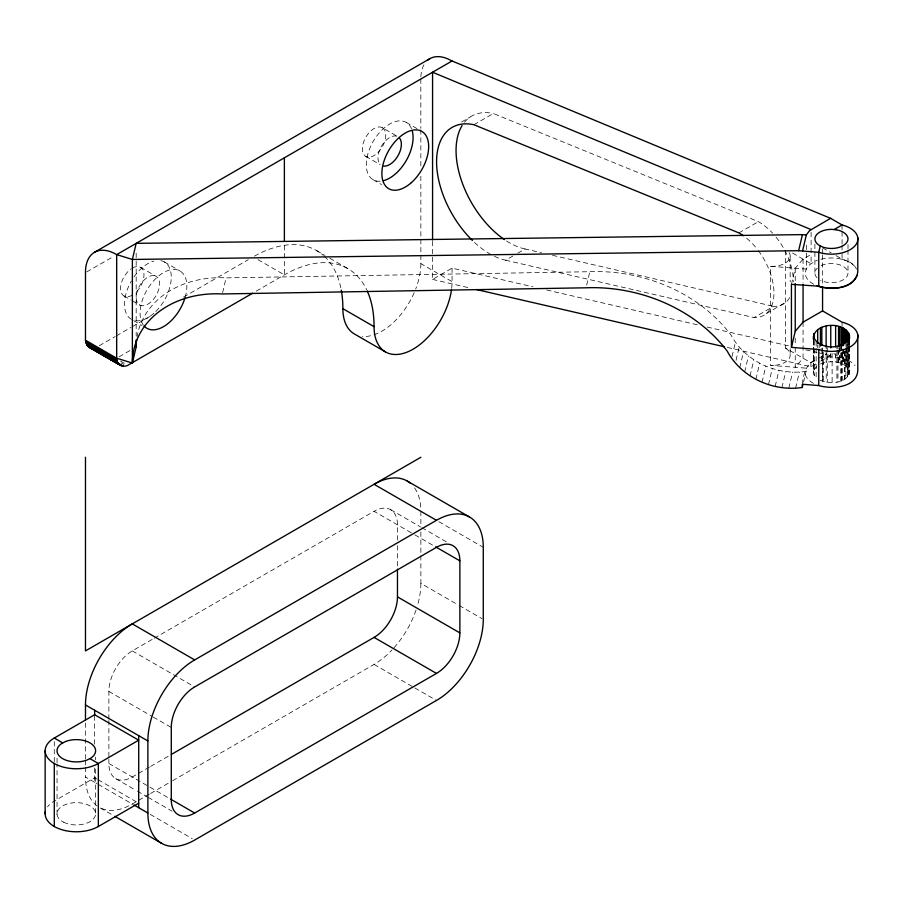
<?xml version="1.0" encoding="UTF-8"?>
<svg xmlns="http://www.w3.org/2000/svg" width="903" height="903" viewBox="0 0 903 903"><rect width="100%" height="100%" fill="white"/><g stroke="black" fill="none" stroke-linecap="round" stroke-linejoin="round"><path stroke-width="0.68" stroke-dasharray="4.51 3.39" d="M54.282 761.85L54.282 738.044M57.047 814.517L57.047 764.096M57.047 762.696L57.047 755.687M94.646 767.956L94.646 782.258L97.027 783.635M94.646 744.151L94.646 714.736M95.571 813.061L95.571 766.85M95.571 759.841L95.571 757.041M820.285 380.31C829.518 384.441 847.116 383.899 849.509 371.776L849.509 346.831M849.509 371.776L848.718 369.09L848.718 346.921M816.143 348.614L816.143 377.714L814.179 375.242L813.389 372.555L813.671 340.984M802.282 384.249C803.467 374.237 806.131 362.238 817.396 359.247M222.623 292.617L226.1 277.864L589.817 271.713A145.88 118.022 13.3 0 1 731.001 335.024C745.212 361.437 776.761 375.761 806.086 371.393L806.086 368.153L770.665 365.365L770.665 266.295A17.947 10.362 0 0 0 789.199 252.547M586.657 285.111L589.817 271.713M732.028 356.606L735.516 341.853M736.069 360.286L739.241 346.876M739.771 367.668L743.575 351.583M744.659 372.002L748.463 355.906M750.043 375.908L753.847 359.812M755.856 379.339L759.66 363.243M762.03 382.251L765.834 366.166M791.434 284.321L795.238 268.225L803.06 259.127L811.594 254.194M768.487 384.622L772.291 368.537M775.158 386.416L778.95 370.32M781.953 387.613L785.745 371.517M788.793 388.188L792.586 372.104M795.599 388.143L799.392 372.059M803.546 382.127L806.086 371.393M813.671 370.083L816.91 366.437M119.117 356.832L131.296 349.766M86.699 271.927L113.53 256.441M461.58 121.995L470.091 117.074M473.894 124.738L493.343 113.496L758.373 221.664A48.796 28.174 60 0 1 772.652 233.2M99.285 345.725L115.155 336.559M116.385 335.848L131.037 327.394M132.256 326.683L151.806 315.407M183.557 297.064L248.291 259.692M256.283 291.105L284.377 274.884A126.849 73.233 -60 0 1 366.663 289.739M432.571 241.338L432.571 279.388L452.064 268.135L532.951 286.815M494.46 256.317A75.186 43.4 60 0 0 505.624 260.211L512.927 255.989M517.78 253.179L525.083 248.968L541.552 252.772M738.914 232.906L758.373 221.664M108.879 719.149L108.879 691.438A33.095 19.11 -60 0 1 132.278 650.905L153.036 638.918M154.255 638.218L374.068 511.312L413.676 534.17M841.731 259.319C847.409 260.414 853.956 263.383 856.541 269.139M505.624 260.211L754.073 317.585L773.532 306.343A48.796 28.174 60 0 0 789.933 297.177M766.286 313.601L785.745 302.358M785.554 250.413L785.554 348.084L810.917 362.735L817.249 359.078M818.445 358.389L826.821 353.558M727.299 347.452L810.917 366.765L819.45 361.843M820.669 361.144L830.41 355.511L830.41 351.481M149.379 767.132L132.278 776.998A33.095 19.11 -60 0 1 108.879 763.486L108.879 759.333M150.598 766.421L168.917 755.845M149.379 794.143L132.278 804.02A66.179 38.208 -60 0 1 99.183 807.293M150.598 793.444L171.356 781.456M172.575 780.756L374.068 664.416A66.179 38.208 -60 0 0 391.981 649.968M820.432 363.999C829.338 360.342 842.567 360.523 848.718 369.09M770.665 266.295L806.345 269.105L806.345 243.133M552.534 255.312L773.532 306.343M546.654 289.976L700.186 325.441M707.038 327.021L790.656 346.334M805.736 349.811L816.707 352.351M818.073 352.667L830.41 355.511M432.571 279.388L469.583 287.933M85.48 767.302L85.48 776.998L94.646 782.258M822.565 247.862L831.087 252.795M835.964 255.605L842.059 259.127L842.059 252.287M792.563 253.054L811.097 263.766L811.097 254.194M833.909 353.491C840.061 359.112 849.892 358.796 855.051 365.602M406.215 122.39L417.017 128.621M382.341 127.707A16.547 9.549 -60 0 1 377.104 153.341A16.547 9.549 -60 0 1 362.769 145.067A16.547 9.549 -60 0 1 382.341 127.707L397.941 136.714A16.547 9.549 -60 0 0 382.545 144.446A16.547 9.549 -60 0 0 379.542 163.657M365.794 156.366L380.197 164.685M373.12 179.708L381.529 184.551M420.866 255.177L420.866 263.631L452.064 281.646A55.151 31.842 -60 0 1 451.658 288.407M316.603 250.594L325.001 255.436M329.798 258.213L347.802 268.609M257.976 259.646L284.377 274.884L284.377 242.444M164.425 261.983L180.024 270.99M140.552 267.311L156.151 276.318A16.547 9.549 -60 0 1 150.903 301.952A16.547 9.549 -60 0 1 136.579 293.678A16.547 9.549 -60 0 1 156.151 276.318M124.004 295.97L131.206 300.123M132.402 300.823L139.604 304.977M133.734 320.689L142.132 325.543M438.869 521.697L483.274 547.331M390.615 509.664L420.617 526.991M421.814 527.679L448.215 542.929M120.494 361.076L125.291 363.853M121.352 363.017L123.745 364.406M414.872 534.858L436.465 547.331M420.866 555.65L420.866 583.361L458.069 604.841M459.266 605.529L482.067 618.69M374.068 664.416L413.676 687.285M414.872 687.973L436.465 700.446M132.278 650.905L194.676 686.935M108.879 691.438L152.076 716.372M153.273 717.072L171.277 727.457M108.879 763.486L171.277 799.516M115.731 778.634L136.127 790.418M137.335 791.107L146.929 796.649M148.126 797.338L172.134 811.199M97.027 779.131L94.646 777.754L54.282 801.063A31.165 17.992 0 0 0 47.52 806.898M98.213 779.82L136.33 801.819M98.213 784.323L132.752 804.268M150.282 814.404L192.271 838.661M100.38 807.993L113.586 815.612M854.87 266.34L851.055 263.078L845.897 260.482L839.745 258.755A26.187 15.114 0 0 0 819.755 259.567M420.821 79.024L420.832 128.35M420.832 129.761L420.843 166.4M420.843 176.254L420.866 253.766M849.509 342.677L849.509 345.443M849.463 342.226L849.441 345.206M849.441 346.594L849.441 371.528M849.204 339.472L849.294 345.397M849.294 346.775L849.204 374.113M849.102 339.641L849.091 345.397M849.102 346.571L849.068 374.485M848.718 342.756L848.718 345.533M848.515 342.508L848.515 345.273M848.515 346.662L848.515 368.83M848.222 339.788L848.222 345.33M848.222 346.718L848.222 375.817M847.996 244.566L847.996 248.675M847.996 250.041L847.996 273.282M847.635 344.156L847.669 376.765M847.432 341.018L847.432 377.036M846.754 344.438L846.754 366.607M846.393 348.355L846.393 366.358M846.167 348.095L846.167 366.11M845.908 342.248L845.908 346.413M845.908 347.79L845.908 378.278M845.027 351.549L845.027 365.41M844.96 351.38L844.96 379.091M844.7 351.549L844.7 379.26M843.741 349.269L843.741 364.519M843.233 349.066L843.233 364.304M842.849 348.829L842.849 364.067M842.465 352.621L842.465 380.332M842.059 224.949L842.059 230.412M842.059 231.778L842.059 244.081M842.059 245.447L842.059 250.921M842.059 322.168L842.059 326.322M842.059 352.655L842.059 358.198A26.424 15.249 0 0 0 821.075 358.141M841.528 344.856L841.528 380.874M841.167 344.946L841.167 380.976M840.885 345.093L840.885 381.122M839.892 347.7L839.892 362.938M839.248 347.553L839.248 362.803M838.56 350.082L838.56 362.554M837.95 345.804L837.95 348.569M837.95 349.958L837.95 381.822M836.9 346.086L836.9 348.851M836.9 350.24L836.9 382.116M835.625 353.683L835.625 362.001M832.126 353.491L832.126 382.59M830.771 353.423L830.771 361.731M827.295 347.678L827.295 382.319M826.211 346.052L826.211 348.818M826.211 350.206L826.211 382.082M826.121 353.874L826.121 362.193M823.152 352.384L823.152 381.484M822.847 352.26L822.847 381.359M822.565 249.262L822.565 253.472M822.565 254.872L822.565 285.687M822.52 348.027L822.52 381.28M821.832 348.084L821.832 363.322M819.168 343.806L819.168 347.96M817.689 344.799L817.689 347.565M816.143 341.684L816.143 347.226M814.901 244.194L814.901 272.909M814.179 340.6L814.179 347.531M814.179 348.908L814.179 375.242M813.829 340.747L813.829 369.835M813.389 339.302L813.389 372.555M811.097 232.319L811.097 252.829M810.917 362.735L810.917 366.765M803.06 259.127L803.06 282.944M803.06 322.168L803.06 358.198L795.238 367.307L795.238 346.515M795.238 268.225L795.238 282.244M795.238 338.207L795.238 345.127M790.17 256.621L790.17 281.736M790.17 348.716L790.17 355.692M452.064 268.135L452.064 281.646M420.866 511.312L420.866 526.551M420.866 532.093L420.866 554.261M397.467 540.062L397.467 524.824A33.095 19.11 -60 0 0 374.068 511.312M397.467 545.604L397.467 566.384M136.172 253.156L136.172 335.735M108.879 720.538L108.879 757.944M85.48 722.953L85.48 758.983M85.48 760.371L85.48 765.913M136.963 337.237A93.46 75.615 13.3 0 1 226.1 277.864M813.761 284.242A26.187 15.114 0 0 1 805.318 272.175L806.616 268.304L809.607 264.748L814.088 261.768A26.187 15.114 0 0 1 817.373 260.346M776.128 237.241A48.796 28.174 60 0 1 793.421 281.747M758.351 250.628A48.796 28.174 60 0 1 773.871 295.755A48.796 28.174 60 0 1 754.073 317.585M746.679 238.268A48.796 28.174 60 0 1 757.527 249.544M525.083 248.968A75.186 43.4 60 0 1 505.612 240.379M464.424 122.289A75.186 43.4 60 0 1 493.343 113.496M490.803 254.432A75.186 43.4 60 0 1 473.341 241.361M821.053 265.663A16.547 9.549 0 0 1 843.695 266.667A16.547 9.549 0 0 1 843.255 279.783A16.547 9.549 0 0 1 820.567 280.291M816.967 277.706A16.547 9.549 0 0 1 817.283 268.157M785.554 348.084A17.947 10.362 0 0 1 788.33 359.665A17.947 10.362 0 0 1 770.665 365.365M813.479 383.346A26.424 15.249 0 0 1 805.047 372.736M420.866 263.631A55.151 31.842 -60 0 1 415.651 289.163M414.172 292.73A55.151 31.842 -60 0 1 362.374 336.401M420.866 76.687A43.694 25.228 60 0 1 424.907 63.3M254.465 256.136A126.849 73.233 -60 0 1 323.297 255.38M324.335 256.305A126.849 73.233 -60 0 1 341.018 288.757M160.869 260.674A33.095 19.11 -60 0 1 171.039 281.093A33.095 19.11 -60 0 1 154.91 312.359M153.928 313.251A33.095 19.11 -60 0 1 132.448 319.865M131.33 319.301A33.095 19.11 -60 0 1 131.33 281.093M133.983 276.928A33.095 19.11 -60 0 1 153.928 261.046M143.216 324.866A33.095 19.11 -60 0 1 161.434 273.914A33.095 19.11 -60 0 1 185.465 296.195M380.152 181.221A33.095 19.11 -60 0 1 373.571 140.744A33.095 19.11 -60 0 1 411.52 128.757M132.278 268.135A16.547 9.549 -60 0 1 143.882 273.18A16.547 9.549 -60 0 1 135.303 292.944M132.278 295.146A16.547 9.549 -60 0 1 120.584 288.971A16.547 9.549 -60 0 1 131.262 268.767M97.095 805.927A66.179 38.208 -60 0 1 85.48 776.998M420.866 583.361A66.179 38.208 -60 0 1 417.31 606.094M416.046 610.044A66.179 38.208 -60 0 1 392.918 648.964M414.601 487.913A66.179 38.208 -60 0 1 420.809 508.513M63.582 822.17A19.302 11.141 0 0 0 95.244 815.973A19.302 11.141 0 0 0 70.118 803.23A19.302 11.141 0 0 0 63.582 822.17"/><path stroke-width="1.35" d="M45.15 813.784L45.15 750.765M54.282 826.505L54.282 763.486A31.165 17.992 0 0 1 54.282 738.044L94.646 714.736L138.712 740.178L138.712 807.7L147.878 813.027A66.179 38.208 -60 0 0 194.676 840.038L436.465 700.446A66.179 38.208 -60 0 0 483.274 619.39L483.274 547.331A66.179 38.208 -60 0 0 436.465 520.309L374.068 484.29A66.179 38.208 -60 0 1 410.244 483.161M45.421 811.436A31.165 17.992 0 0 0 62.533 829.913A31.165 17.992 0 0 0 98.348 826.505L98.348 763.486L138.712 740.178L138.712 735.674M813.389 339.302C812.463 321.378 849.418 320.328 849.509 338.523M849.509 335.747C845.953 350.782 818.265 350.217 813.389 336.526M136.579 339.979A93.46 75.615 13.3 0 0 136.172 346.933L132.38 363.029L116.679 358.243L85.48 340.228L85.48 272.638A43.694 25.228 60 0 1 116.679 254.623L452.064 60.986L830.602 218.334L842.059 224.949A26.424 15.249 0 0 1 855.152 245.65A26.424 15.249 0 0 1 818.761 252.298L798.636 250.707L132.38 259.454L116.679 254.623L116.679 358.243C116.227 364.97 124.185 368.492 129.264 364.44L252.614 293.215M798.636 250.707L802.428 234.622L806.345 234.927L809.607 230.581L830.602 218.334M802.541 251.023L806.345 234.927M795.238 331.277L803.06 322.168L822.565 310.914L842.059 322.168A26.424 15.249 0 0 1 855.152 342.869A26.424 15.249 0 0 1 818.761 349.517L791.434 347.362L795.238 331.277L795.238 283.644M820.274 245.887L818.761 252.298L818.761 286.477C832.171 290.292 855.502 288.983 857.782 271.859L857.782 237.681M818.818 286.206L791.434 284.321L791.434 347.362M802.428 234.622L136.172 243.358L132.38 259.454L132.38 363.029A93.46 75.615 13.3 0 1 222.307 293.96L586.024 287.797A145.88 118.022 13.3 0 1 727.197 351.109C741.408 377.522 772.957 391.857 802.282 387.489L802.914 384.802M857.15 275.302C850.671 289.728 830.15 290.055 817.001 285.698M94.522 252.276L429.873 58.672M420.866 457.268L85.48 650.905L85.48 457.268M834.056 229.565L842.059 224.949M147.878 813.027L147.878 740.968A66.179 38.208 -60 0 1 194.676 659.912L436.465 520.309M171.356 754.434L374.068 637.394A33.095 19.11 -60 0 0 397.467 596.872L397.467 569.161M98.348 826.505L138.712 803.196M194.676 813.027L436.465 673.424A33.095 19.11 -60 0 0 459.864 632.89L459.864 560.842A33.095 19.11 -60 0 0 436.465 547.331L194.676 686.935A33.095 19.11 -60 0 0 171.277 727.457L171.277 799.516A33.095 19.11 -60 0 0 194.676 813.027L170.678 799.166M857.782 334.9L857.782 370.93C856.292 388.098 831.37 389.385 818.761 385.547L802.282 384.249L802.282 387.489M476.434 289.524L724.556 346.82M85.48 340.228L86.699 344.754L88.404 346.808L121.905 365.952M811.097 229.588L432.571 72.24L432.571 239.938M452.064 60.986L447.933 58.921A43.694 25.228 60 0 0 428.022 59.937M341.266 290.089A126.849 73.233 -60 0 1 342.869 308.657L374.068 326.672A55.151 31.842 -60 0 0 409.669 350.985A55.151 31.842 -60 0 0 451.477 289.818M385.491 351.922L354.292 333.907A55.151 31.842 -60 0 1 342.869 308.657M407.163 481.006L469.56 517.035M85.695 341.898L116.893 359.913M86.101 343.422L117.3 361.426M86.699 344.754L117.898 362.769M98.032 351.606L100.425 352.983M117.232 362.69L123.226 366.155M87.467 345.894L118.665 363.909M435.867 546.992L459.864 560.842M88.404 346.808L119.602 364.823M89.487 347.497L120.686 365.512M397.467 596.872L459.864 632.89M374.068 637.394L436.465 673.424M194.676 659.912L132.278 623.883A66.179 38.208 -60 0 0 85.48 704.95L85.48 720.188M85.48 704.95L147.878 740.968M54.282 738.044L62.747 742.932M89.871 758.599L98.348 763.486A31.165 17.992 0 0 1 54.282 763.486M133.949 804.957L138.712 807.7M114.783 816.301L161.581 843.323M849.463 335.295L849.441 338.275M849.091 334.313L849.091 339.855M848.718 333.06L848.718 339.991M848.425 332.564L848.515 339.731M847.635 331.694L847.635 341.39M846.754 330.588L846.754 341.673M846.393 330.34L846.393 342.813M846.167 330.08L846.167 342.553M845.027 329.381L845.027 343.242M843.741 328.489L843.741 345.115M843.233 328.274L843.233 344.901M842.849 328.037L842.849 346.052M841.461 327.552L841.461 345.567M839.892 326.909L839.892 346.312M839.248 326.773L839.248 346.165M838.56 326.536L838.56 345.928M835.625 325.972L835.625 346.752M830.771 325.712L830.771 347.881M826.121 326.164L826.121 346.944M822.565 287.098L822.565 310.914M821.832 327.304L821.832 345.318M820.432 327.97L820.432 345.984M818.761 349.517L818.761 385.547M817.689 329.561L817.689 343.411M813.829 333.817L813.829 339.359M813.671 334.065L813.671 339.607M803.06 284.343L803.06 322.168M284.377 157.799L284.377 241.033M136.172 339.934L136.172 346.933M94.646 710.232L94.646 714.736M743.383 235.739A48.796 28.174 60 0 0 738.914 232.906L473.894 124.738A75.186 43.4 60 0 0 436.589 160.858A75.186 43.4 60 0 0 472.393 240.446M504.45 239.6A75.186 43.4 60 0 1 462.11 125.562M367.239 290.98A126.849 73.233 -60 0 1 374.068 326.672M412.276 131.003A33.095 19.11 -60 0 1 383.617 180.645M399.803 138.441A16.547 9.549 -60 0 1 397.941 155.824A16.547 9.549 -60 0 1 383.82 166.129M185.092 297.516A33.095 19.11 -60 0 1 165.768 325.215A33.095 19.11 -60 0 1 144.017 325.893M65.592 741.498L61.81 743.417A19.302 11.141 0 0 0 61.799 758.114A19.302 11.141 0 0 0 87.027 760.033L90.819 758.114A19.302 11.141 0 0 0 90.831 743.417A19.302 11.141 0 0 0 65.592 741.498M836.043 229.734L831.765 229.362A16.547 9.549 0 0 0 816.289 235.085A16.547 9.549 0 0 0 819.529 245.537L822.904 247.095A16.547 9.549 0 0 0 846.608 242.738A16.547 9.549 0 0 0 836.043 229.734M411.328 182.654A33.095 19.11 -60 0 0 421.814 131.398A33.095 19.11 -60 0 0 382.669 166.107A33.095 19.11 -60 0 0 411.328 182.654"/></g></svg>
